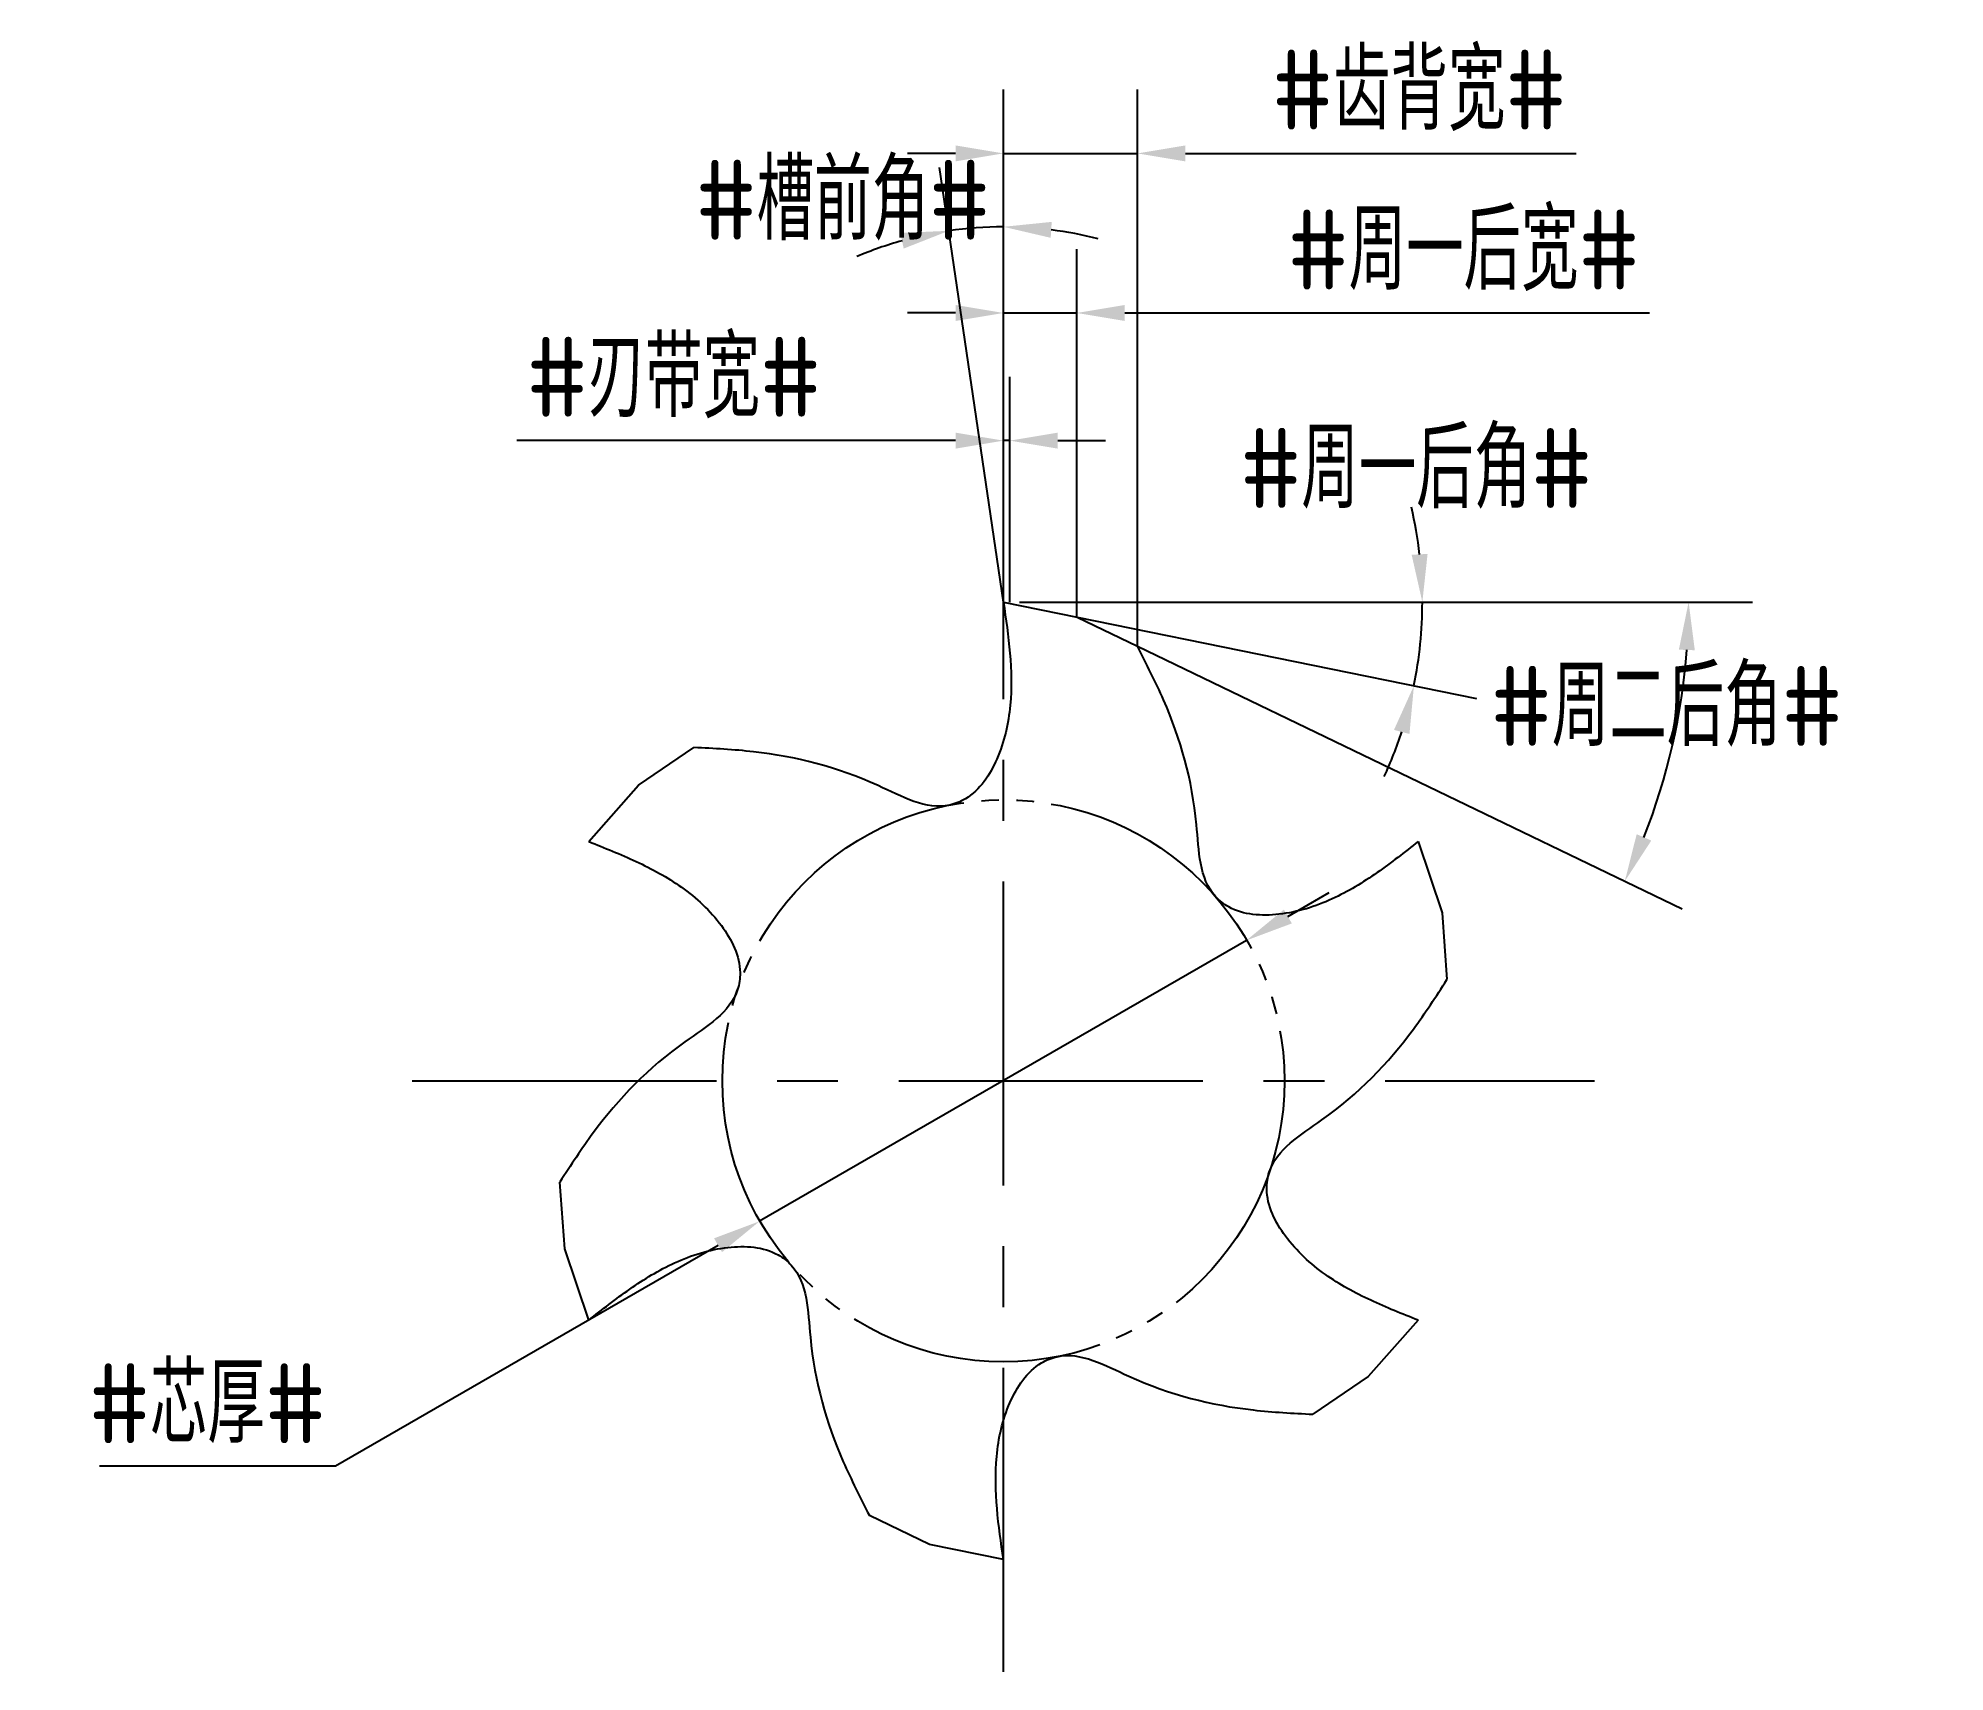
# Model space of a CAD drawing. Header units: millimetres. Extents: x 447.8 to 507.6, y 74.7 to 125.8.
import ezdxf

# ---------------------------------------------------------------- set-up
doc = ezdxf.new("R2010")
doc.units = ezdxf.units.MM
for name, pattern in [('ACAD_ISO04W100', [30, 24, -3, 0, -3]), ('CENTER', [50.8, 31.75, -6.35, 6.35, -6.35]), ('JIS_09_08', [10.75, 8, -0.55, 0.55, -0.55, 0.55, -0.55])]:
    doc.linetypes.add(name, pattern=pattern)
for name, color, linetype in [('中心线', 2, 'ACAD_ISO04W100'), ('标注', 7, 'Continuous'), ('虚线轮廓', 1, 'Continuous'), ('轮廓', 4, 'Continuous')]:
    doc.layers.add(name, color=color, linetype=linetype)
doc.styles.add('CFST0', font='gbenor.shx', dxfattribs={"bigfont": 'gbcbig.shx'})
doc.dimstyles.new('TYToolDesignC1-1', dxfattribs={"dimtxt": 2.5, "dimasz": 1.5, "dimexe": 2, "dimexo": 0, "dimtad": 1, "dimtoh": 1, "dimdec": 3, "dimdsep": 46, "dimtxsty": 'CFST0', "dimcen": 2.502, "dimclrd": 3, "dimclre": 3, "dimclrt": 3, "dimazin": 2, "dimtfac": 1, "dimtdec": 3, "dimtmove": 0, "dimatfit": 3, "dimfxl": 1, "dimarcsym": 0})

# ---------------------------------------------------------------- blocks, each defined once
blk = doc.blocks.new('*D9')
at = {"layer": 'Defpoints', "color": 0, "transparency": 16777216}
for p in [(485.673, 97.57), (470.423, 88.77)]:
    blk.add_point(p, dxfattribs=at)
at = {"layer": '标注', "color": 3, "lineweight": -2, "transparency": 16777216}
for p, q in [((486.973, 98.32), (488.272, 99.069)), ((485.673, 97.57), (470.423, 88.77)), ((457.137, 81.103), (469.124, 88.02)), ((449.747, 81.103), (457.137, 81.103))]:
    blk.add_line(p, q, dxfattribs=at)
at = {"layer": '标注', "color": 3, "transparency": 16777216}
for points in [[(486.848, 98.536), (487.098, 98.103), (485.673, 97.57)], [(468.999, 88.237), (469.249, 87.804), (470.423, 88.77)]]:
    blk.add_solid(points, dxfattribs=at)
at = {"layer": '标注', "color": 3, "transparency": 16777216, "insert": (453.129, 83.061), "char_height": 2.5, "attachment_point": 5, "style": 'CFST0'}
blk.add_mtext('#芯厚#', dxfattribs=at)
blk = doc.blocks.new('*D7')
at = {"layer": 'Defpoints', "color": 0, "transparency": 16777216}
for p in [(477.492, 119.916), (478.063, 108.17), (478.063, 108.17), (478.063, 107.23), (478.323, 106.4)]:
    blk.add_point(p, dxfattribs=at)
at = {"layer": '标注', "color": 3, "lineweight": -2, "transparency": 16777216}
for q in [(478.063, 121.93), (476.064, 121.784)]:
    blk.add_line((478.063, 108.17), q, dxfattribs=at)
for start, end in [(105.66966, 112.98275), (90, 98.35657), (75.37381, 82.68691)]:
    blk.add_arc((478.063, 108.17), 11.76, start, end, dxfattribs=at)
at = {"layer": '标注', "color": 3, "transparency": 16777216}
for points in [[(479.544, 119.585), (479.576, 120.084), (478.063, 119.93)], [(474.835, 119.737), (474.939, 119.248), (476.354, 119.805)]]:
    blk.add_solid(points, dxfattribs=at)
at = {"layer": '标注', "color": 3, "transparency": 16777216, "insert": (473.033, 120.758), "char_height": 2.5, "attachment_point": 5, "style": 'CFST0'}
blk.add_mtext('#槽前角#', dxfattribs=at)
blk = doc.blocks.new('*D4')
at = {"layer": 'Defpoints', "color": 0, "transparency": 16777216}
for p in [(478.063, 108.17), (478.063, 108.17), (478.563, 108.17), (480.373, 107.7), (491.069, 106.419)]:
    blk.add_point(p, dxfattribs=at)
at = {"layer": '标注', "color": 3, "lineweight": -2, "transparency": 16777216}
for p, q in [((478.563, 108.17), (493.186, 108.17)), ((480.373, 107.7), (492.882, 105.155))]:
    blk.add_line(p, q, dxfattribs=at)
for start, end in [(6.55286, 13.10572), (348.4994, 360), (335.39368, 341.94654)]:
    blk.add_arc((478.063, 108.17), 13.123, start, end, dxfattribs=at)
at = {"layer": '标注', "color": 3, "transparency": 16777216}
for points in [[(491.35, 109.682), (490.851, 109.653), (491.186, 108.17)], [(490.298, 104.167), (490.782, 104.039), (490.923, 105.554)]]:
    blk.add_solid(points, dxfattribs=at)
at = {"layer": '标注', "color": 3, "transparency": 16777216, "insert": (490.993, 112.354), "char_height": 2.5, "attachment_point": 5, "style": 'CFST0'}
blk.add_mtext('#周一后角#', dxfattribs=at)
blk = doc.blocks.new('*D3')
at = {"layer": 'Defpoints', "color": 0, "transparency": 16777216}
for p in [(479.403, 108.17), (479.403, 108.17), (480.063, 108.17), (482.263, 106.79), (499.302, 105.166)]:
    blk.add_point(p, dxfattribs=at)
at = {"layer": '标注', "color": 3, "lineweight": -2, "transparency": 16777216}
for p, q in [((480.063, 108.17), (501.527, 108.17)), ((482.263, 106.79), (499.329, 98.556))]:
    blk.add_line(p, q, dxfattribs=at)
blk.add_arc((479.403, 108.17), 20.124, 338.51363, 355.72825, dxfattribs=at)
at = {"layer": '标注', "color": 3, "transparency": 16777216}
for points in [[(499.221, 106.68), (499.721, 106.662), (499.527, 108.17)], [(498.358, 100.699), (497.9, 100.899), (497.528, 99.425)]]:
    blk.add_solid(points, dxfattribs=at)
at = {"layer": '标注', "color": 3, "transparency": 16777216, "insert": (498.84, 104.899), "char_height": 2.5, "attachment_point": 5, "style": 'CFST0'}
blk.add_mtext('#周二后角#', dxfattribs=at)
blk = doc.blocks.new('*D5')
at = {"layer": 'Defpoints', "color": 0, "transparency": 16777216}
for p in [(480.363, 117.23), (478.063, 108.17), (480.363, 107.7)]:
    blk.add_point(p, dxfattribs=at)
at = {"layer": '标注', "color": 3, "lineweight": -2, "transparency": 16777216}
for p, q in [((478.063, 108.17), (478.063, 119.23)), ((480.363, 107.7), (480.363, 119.23)), ((476.563, 117.23), (475.063, 117.23)), ((478.063, 117.23), (480.363, 117.23)), ((481.863, 117.23), (498.304, 117.23))]:
    blk.add_line(p, q, dxfattribs=at)
at = {"layer": '标注', "color": 3, "transparency": 16777216}
for points in [[(476.563, 117.48), (476.563, 116.98), (478.063, 117.23)], [(481.863, 117.48), (481.863, 116.98), (480.363, 117.23)]]:
    blk.add_solid(points, dxfattribs=at)
at = {"layer": '标注', "color": 3, "transparency": 16777216, "insert": (492.477, 119.188), "char_height": 2.5, "attachment_point": 5, "style": 'CFST0'}
blk.add_mtext('#周一后宽#', dxfattribs=at)
blk = doc.blocks.new('*D6')
at = {"layer": 'Defpoints', "color": 0, "transparency": 16777216}
for p in [(482.263, 122.23), (478.063, 108.17), (482.263, 106.79)]:
    blk.add_point(p, dxfattribs=at)
at = {"layer": '标注', "color": 3, "lineweight": -2, "transparency": 16777216}
for p, q in [((478.063, 108.17), (478.063, 124.23)), ((482.263, 106.79), (482.263, 124.23)), ((476.563, 122.23), (475.063, 122.23)), ((478.063, 122.23), (482.263, 122.23)), ((483.763, 122.23), (496.006, 122.23))]:
    blk.add_line(p, q, dxfattribs=at)
at = {"layer": '标注', "color": 3, "transparency": 16777216}
for points in [[(476.563, 122.48), (476.563, 121.98), (478.063, 122.23)], [(483.763, 122.48), (483.763, 121.98), (482.263, 122.23)]]:
    blk.add_solid(points, dxfattribs=at)
at = {"layer": '标注', "color": 3, "transparency": 16777216, "insert": (491.089, 124.201), "char_height": 2.5, "attachment_point": 5, "style": 'CFST0'}
blk.add_mtext('#齿背宽#', dxfattribs=at)
blk = doc.blocks.new('*D8')
at = {"layer": 'Defpoints', "color": 0, "transparency": 16777216}
for p in [(478.263, 113.23), (478.063, 108.17), (478.263, 108.17)]:
    blk.add_point(p, dxfattribs=at)
at = {"layer": '标注', "color": 3, "lineweight": -2, "transparency": 16777216}
for p, q in [((478.063, 108.17), (478.063, 115.23)), ((478.263, 108.17), (478.263, 115.23)), ((476.563, 113.23), (462.82, 113.23)), ((478.263, 113.23), (478.063, 113.23)), ((479.763, 113.23), (481.263, 113.23))]:
    blk.add_line(p, q, dxfattribs=at)
at = {"layer": '标注', "color": 3, "transparency": 16777216}
for points in [[(476.563, 113.48), (476.563, 112.98), (478.063, 113.23)], [(479.763, 113.48), (479.763, 112.98), (478.263, 113.23)]]:
    blk.add_solid(points, dxfattribs=at)
at = {"layer": '标注', "color": 3, "transparency": 16777216, "insert": (467.738, 115.201), "char_height": 2.5, "attachment_point": 5, "style": 'CFST0'}
blk.add_mtext('#刃带宽#', dxfattribs=at)

msp = doc.modelspace()

# ---------------------------------------------------------------- linework, layer by layer
at = {"layer": '中心线', "linetype": 'CENTER', "ltscale": 0.3}
for p, q in [((478.0634, 74.6519), (478.0634, 111.688)), ((459.5453, 93.1699), (496.5814, 93.1699))]:
    msp.add_line(p, q, dxfattribs=at)
at = {"layer": '虚线轮廓', "color": 7, "linetype": 'JIS_09_08'}
msp.add_circle((478.0634, 93.1699), 8.8047, dxfattribs=at)
at = {"layer": '轮廓', "linetype": 'Continuous'}
for p, q in [((478.0634, 108.1699), (480.3743, 107.702)), ((480.3743, 107.702), (482.2634, 106.7874)), ((466.6337, 102.4373), (468.3703, 103.6159)), ((465.073, 100.6699), (466.6337, 102.4373)), ((491.0538, 100.6699), (491.804, 98.4346)), ((491.804, 98.4346), (491.9564, 96.3413)), ((464.3227, 87.9052), (464.1703, 89.9985)), ((465.073, 85.6699), (464.3227, 87.9052)), ((491.0538, 85.6699), (489.4931, 83.9025)), ((489.4931, 83.9025), (487.7564, 82.7239)), ((475.7524, 78.6378), (473.8634, 79.5525)), ((478.0634, 78.1699), (475.7524, 78.6378))]:
    msp.add_line(p, q, dxfattribs=at)
at = {"layer": '轮廓'}
for points in [[(478.0634, 108.1699), (478.2646, 106.5712), (478.2749, 104.9397), (477.8585, 103.254), (476.871, 102.0071), (476.3822, 101.8126), (474.1362, 102.4212), (470.2364, 103.4812), (468.3703, 103.6159)], [(491.0538, 100.6699), (489.7699, 99.6963), (488.3621, 98.8716), (486.694, 98.3894), (485.1204, 98.6211), (484.7076, 98.9472), (484.1116, 101.1966), (483.0797, 105.1039), (482.2634, 106.7874)], [(465.073, 100.6699), (466.5581, 100.0448), (467.9763, 99.238), (469.2278, 98.0345), (469.814, 96.5559), (469.738, 96.0353), (468.088, 94.3945), (465.22, 91.5472), (464.1703, 89.9985)], [(491.0538, 85.6699), (489.5687, 86.295), (488.1505, 87.1018), (486.8989, 88.3053), (486.3128, 89.784), (486.3887, 90.3045), (488.0388, 91.9453), (490.9067, 94.7926), (491.9564, 96.3413)], [(465.073, 85.6699), (466.3569, 86.6435), (467.7647, 87.4683), (469.4328, 87.9504), (471.0063, 87.7187), (471.4192, 87.3927), (472.0151, 85.1433), (473.047, 81.2359), (473.8634, 79.5525)], [(478.0634, 78.1699), (477.8622, 79.7686), (477.8518, 81.4002), (478.2683, 83.0858), (479.2558, 84.3327), (479.7445, 84.5272), (481.9905, 83.9186), (485.8904, 82.8586), (487.7564, 82.7239)]]:
    msp.add_spline(points, degree=3, dxfattribs=at)

# ---------------------------------------------------------------- dimensions: what is measured, and where the dimension line sits
at = {"layer": '标注'}
for base, p2, text, picture, middle in [((482.2634, 122.2299), (482.2634, 106.7899), '#齿背宽#', '*D6', (491.089, 122.2299)), ((480.3634, 117.2299), (480.3634, 107.6999), '#周一后宽#', '*D5', (492.4767, 117.2299)), ((478.2634, 113.2299), (478.2634, 108.1699), '#刃带宽#', '*D8', (467.7378, 113.2299))]:
    dim = msp.add_linear_dim(base=base, p1=(478.0634, 108.1699), p2=p2, text=text, dimstyle='TYToolDesignC1-1', dxfattribs=at)
    dim.commit()
    dim.dimension.update_dxf_attribs({"geometry": picture, "text_midpoint": middle, "dimtype": 160})
for base, line1, line2, text, picture, middle in [((477.4919, 119.916), ((478.0634, 108.1699), (478.0634, 107.2299)), ((478.0634, 108.1699), (478.3234, 106.3999)), '#槽前角#', '*D7', (473.0334, 118.7999)), ((491.0687, 106.4191), ((478.0634, 108.1699), (480.3734, 107.6999)), ((478.0634, 108.1699), (478.5634, 108.1699)), '#周一后角#', '*D4', (490.9934, 110.4099)), ((499.3016, 105.1656), ((479.4034, 108.1699), (482.2634, 106.7899)), ((479.4034, 108.1699), (480.0634, 108.1699)), '#周二后角#', '*D3', (498.8397, 102.955))]:
    dim = msp.add_angular_dim_2l(base=base, line1=line1, line2=line2, text=text, dimstyle='TYToolDesignC1-1', dxfattribs=at)
    dim.commit()
    dim.dimension.update_dxf_attribs({"geometry": picture, "text_midpoint": middle, "dimtype": 162})
dim = msp.add_diameter_dim_2p(p1=(485.6734, 97.5699), p2=(470.4234, 88.7699), text='#芯厚#', dimstyle='TYToolDesignC1-1', dxfattribs=at)
dim.commit()
dim.dimension.update_dxf_attribs({"geometry": '*D9', "text_midpoint": (453.1294, 81.1028), "dimtype": 163})

doc.saveas('drawing.dxf')
